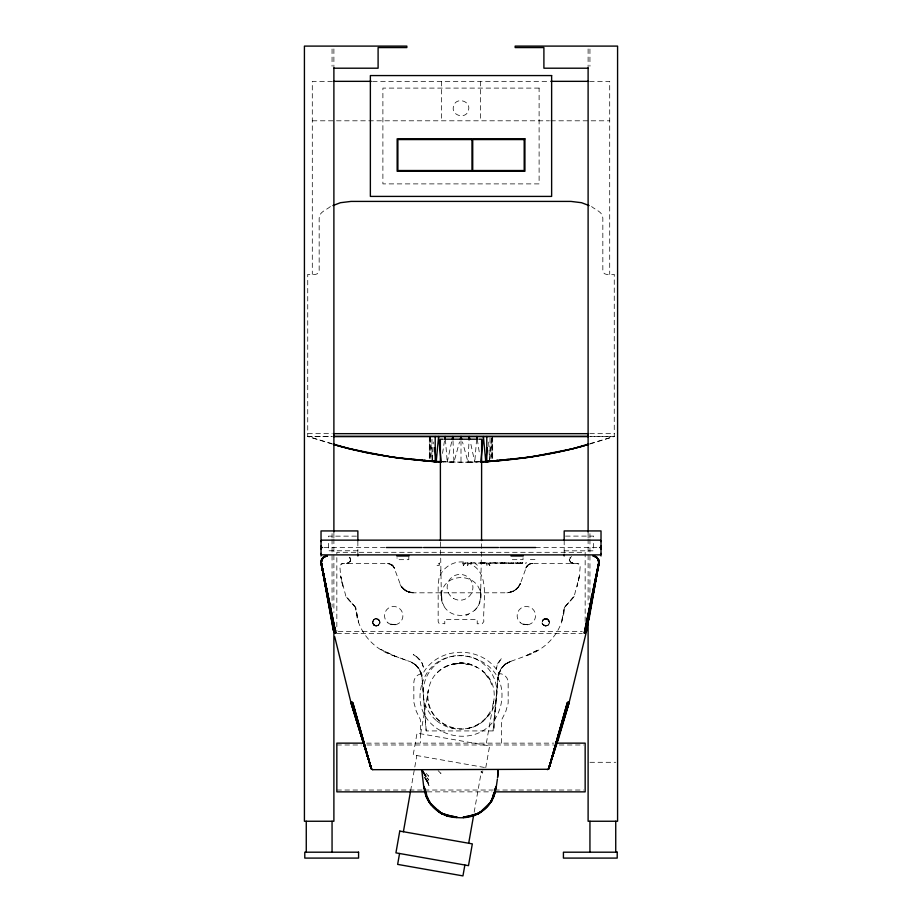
<?xml version="1.0" encoding="UTF-8"?>
<svg xmlns="http://www.w3.org/2000/svg" width="922" height="922" viewBox="0 0 922 922"><rect width="100%" height="100%" fill="white"/><g stroke="black" fill="none" stroke-linecap="round" stroke-linejoin="round"><path stroke-width="0.69" stroke-dasharray="4.61 3.46" d="M429.998 436.498L429.986 458.499L429.318 436.498M431.98 459.997L431.98 437.881M440.428 541.986L441.315 593.814L440.993 589.458M430.136 458.511L430.378 437.869M440.566 573.438L440.658 570.073M492.682 436.498L491.979 458.511L492.014 437.869M432.51 460.032L433.317 442.03M441.235 461.864L468.053 462.233L469.079 439.356M482.782 770.838L482.632 773.178L480.961 771.426M476.605 439.345L474.749 462.083L468.053 462.233L462.487 441.915M489.663 460.032L491.599 436.498M487.208 563.1L486.954 565.52L486.401 563.1L487.358 562.846L489.962 565.509L488.015 563.1L478.08 562.95L487.358 562.846L486.136 563.1M379.818 623.26L377.213 625.865L374.021 625.231L372.58 622.304L374.021 619.377L376.303 618.616L378.504 619.377L379.945 622.304L378.504 625.231L376.268 625.992C368.523 625.347 375.289 614.156 379.449 620.46C382.884 627.306 369.676 627.617 373.076 620.46L375.312 618.743L377.213 618.743M547.576 619.111L549.42 622.304L547.979 625.231L545.697 625.992L543.496 625.231L542.055 622.304C541.848 617.556 549.616 617.533 549.42 622.304C549.477 628.274 539.439 625.911 542.551 620.46L544.787 618.743L548.336 619.699L545.732 618.616L543.496 619.377L542.182 621.347M442.548 453.405L444.508 440.728M410.613 790.811L416.825 755.533M420.674 733.774L428.35 690.232C435.91 647.936 500.957 658.562 493.65 701.746L485.975 745.287M474.173 812.201L481.388 771.288M485.767 767.692L489.605 745.921L417.044 733.128L413.206 754.899L484.534 767.473M350.245 561.314L350.602 559.412L350.245 561.314L346.96 563.354L348.816 562.846L350.372 560.611L349.876 561.717L350.464 559.412L349.703 557.384L350.245 558.34L348.516 556.427M451.63 441.88L447.251 462.083L442.629 461.83M500.473 563.112L523.097 563.158L494.884 563.1L502.49 563.112M517.346 563.135L516.481 563.135M445.395 439.345L447.251 462.083L453.947 462.233L459.513 441.915M510.892 661.304L525.448 656.049L539.128 649.514L525.183 656.13C546.884 649.664 563.411 630.613 564.414 607.598L574.129 596.442L579.408 576.02L580.261 565.347L577.08 563.354L532.582 563.354L529.608 564.034L527.177 565.82A6.615 5.636 -69.7 0 0 526.577 566.581L520.331 583.649L520.584 582.958L518.037 587.487M518.464 586.945L520.504 583.188L519.72 584.951L520.146 584.087M519.605 585.17L520.423 583.419L519.247 585.793M465.333 563.088L466.14 563.088L461.818 563.088L463.328 565.543L465.241 563.088M372.707 623.26L374.021 625.231L376.188 625.992L378.504 625.231L379.945 622.304M529.862 563.918L527.684 565.313L525.724 568.298L527.983 565.048M542.055 622.304L543.496 619.377L545.812 618.616L547.979 619.377L549.293 621.347M544.787 625.865L547.979 625.231L549.42 622.304L547.979 619.377L546.688 618.743M511.652 563.123L512.367 563.123M511.629 563.123L510.892 563.123M526.52 566.684L526.128 567.353L526.439 566.8A6.362 5.44 -69.9 0 0 525.77 568.171M441.119 591.129C437.846 625.197 486.781 622.327 480.546 589.066L480.639 596.384L481.572 541.986M474.807 610.318C479.175 605.892 480.927 599.542 480.5 593.434L480.466 598.712C483.335 570.591 438.688 570.568 441.534 598.689L441.511 593.468L442.134 601.57L444.093 606.284M518.994 586.196L514.119 590.818L507.561 592.8L412.964 592.823M469.724 563.1L472.329 563.1L467.074 563.088L468.065 563.088L467.489 565.532L469.932 562.846M520.78 563.146L519.478 563.146M526.589 566.581L527.28 565.705M517.887 587.66L516.781 588.824L518.291 587.176L515.917 589.584M506.674 563.123L506.12 563.112M471.937 563.1L470.589 563.1M392.611 565.532L387.378 563.354L342.972 563.354L339.803 565.347L340.621 576.031L345.934 596.476L355.638 607.644L358.67 622.673L355.65 607.598C356.641 630.613 373.168 649.664 394.881 656.13L380.936 649.514L394.616 656.049L409.161 661.304M515.26 563.135L515.974 563.135M571.536 556.427L569.819 558.34L570.361 557.384L569.98 561.314L571.237 562.846L573.104 563.354L569.819 561.314L569.45 559.412L570.257 561.809L569.738 560.76L571.398 562.846L573.265 563.354L571.121 562.674L573.265 563.354L571.006 562.593L573.277 563.354M517.046 563.135L517.634 563.146M373.664 619.699L374.424 619.111M378.101 625.496L378.873 624.909M437.558 672.541C447.712 662.664 465.322 659.218 477.331 667.712C467.293 661.028 453.612 661.881 443.424 667.874M543.127 619.699L543.899 619.111M547.576 625.496L548.336 624.909M518.844 563.146L518.233 563.146M516.689 588.904L512.886 591.463M520.619 563.146L519.985 563.146M513.681 591.06L516.516 589.066L509.301 592.592M330.422 206.528C326.549 209.962 319.162 211.864 319.162 218.134L319.162 270.676C318.712 276.231 311.21 274.065 307.741 274.364L307.741 436.463L332.139 444.024M529.182 564.241L528.502 564.656L531.648 563.434M510.857 661.328L504.461 664.785L511.03 661.178C503.873 663.54 498.479 670.04 497.961 677.612C494.077 677.52 511.168 656.13 503.493 665.684L507.065 662.953C502.213 666.168 498.445 671.47 498.053 677.405L500.658 669.245L498.03 677.509L493.063 730.927L498.041 677.451L493.962 730.927L426.102 730.927L422.034 677.555L426.241 730.927M513.692 562.846L513.128 563.135L513.819 563.135M347.882 563.192L348.942 562.674L346.799 563.354L349.058 562.593L346.787 563.354M482.563 563.1L481.434 563.1M484.695 563.1L485.352 563.1M522.14 563.158L522.809 562.846L521.46 563.146M507.792 563.123L508.402 563.123M478.172 563.1L479.06 563.1M466.048 615.377L468.583 614.329M516.666 563.135L517.415 562.846M506.178 563.123L506.916 562.846M374.021 619.377L376.303 618.616L378.873 619.699M547.979 625.231L545.697 625.992L543.127 624.909M520.123 563.146L521.045 562.846M521.875 563.158L522.809 562.846M467.892 728.426C477.435 726.386 485.802 719.99 490.366 711.392C474.115 744.792 420.824 726.248 428.35 690.232C425.042 707.243 437.155 725.107 454.166 728.438M589.861 444.024L614.259 436.463L614.259 274.364C610.79 274.065 603.288 276.231 602.838 270.676L602.838 218.134C602.838 211.864 595.451 209.962 591.578 206.528M480.12 563.1L480.927 562.846L480.016 563.1M530.888 563.584L530.162 563.803L532.478 563.365M590.068 443.62L614.259 436.463L589.792 436.463M504.518 563.112L505.417 562.846L503.677 563.112M501.983 563.112L502.905 562.846L501.119 563.112M514.568 563.135L515.571 562.846M507.434 563.123L508.402 562.846M468.053 462.233L480.765 461.864L474.749 462.083L470.37 441.88M341.163 563.861L342.984 563.354M500.369 562.846L498.491 563.112M471.2 563.1L472.156 562.846M496.693 563.1L497.799 562.846M481.999 563.1L483.082 562.846M492.544 563.1L495.736 562.846L488.821 563.1L493.927 563.1M501.706 563.112L502.905 562.846M484.062 563.1L485.226 562.846L483.278 563.1M490.366 563.1L493.662 562.846M483.808 563.1L485.226 562.846M506.904 592.834L510.235 592.397M373.664 624.909L374.851 625.704L378.504 625.231M543.496 619.377L547.149 618.904L548.924 620.46M532.178 563.377L532.674 563.354M442.56 461.668L461 462.279L479.44 461.668M332.404 81.343L312.293 81.343L312.293 274.364M372.58 81.343L549.42 81.343M589.596 81.343L609.707 81.343L609.707 274.364M312.293 120.805L549.42 120.805M550.803 120.805L609.707 120.805M307.741 433.663L332.208 433.663M589.792 433.663L614.259 433.663M331.932 443.62L307.741 436.463L332.208 436.463M307.741 436.463L332.093 436.475M589.907 436.475L614.259 436.463M356.457 536.143L328.393 536.143L328.393 537.676M565.578 536.108L593.653 536.108L593.653 538.529M323.933 547.518L386.318 547.518M535.717 547.518L598.113 547.518M357.863 550.78L328.393 550.78L328.393 542.413M564.183 550.826L593.653 550.826L593.653 541.917M530.334 559.412L536.443 559.412M338.282 631.512L582.289 631.512M336.841 633.356L582.289 633.356M366.61 743.144L553.972 743.144M336.841 744.988L361.24 744.988M366.991 744.988L553.58 744.988M559.32 744.988L583.718 744.988M589.942 762.298L615.735 762.298M336.841 790.027L422.968 790.027M424.397 790.027L493.293 790.027M494.734 790.027L583.718 790.027M427.266 791.86L491.864 791.86M387.378 563.354L389.372 563.63M413.379 592.834L405.553 590.587L406.383 591.06A16.216 15.294 -88 0 0 409.045 592.166M412.491 592.8L408.78 592.097L412.491 592.8A16.481 15.582 -83.3 0 1 409.679 592.362L405.749 590.702L400.943 585.989L394.017 567.514M390.213 563.918L392.242 565.186L387.494 563.354L389.568 563.688M409.817 592.397L412.722 592.811M388.369 563.423L389.176 563.584M545.732 618.616L547.149 618.904L549.42 622.304M373.076 624.148L376.268 625.992M542.551 624.148L546.216 625.957M375.784 618.65L379.449 620.46M577.091 563.354L578.889 563.861M394.466 655.968L408.619 661.155M409.253 592.247L403.363 588.904L400.805 585.781M374.021 625.231L375.312 625.865M415.545 664.75L409.034 661.178C416.191 663.54 421.585 670.04 422.103 677.612C425.733 677.14 409.161 656.499 416.56 665.684L412.998 662.953C417.85 666.168 421.608 671.47 422.011 677.405L419.395 669.245L422.022 677.509M391.009 564.31L392.334 565.267L391.758 564.806M403.363 588.904L406.187 590.956L401.07 586.196M405.991 590.852L401.738 587.118M405.807 590.737L403.456 588.985A15.582 14.614 88 0 0 405.622 590.599M393.901 567.295C389.799 561.602 395.918 569.98 393.106 566.085M438.134 770.642L440.9 773.546L440.82 770.965M392.726 565.659L393.487 566.592L392.484 565.405M401.623 586.98L402.949 588.513L401.485 586.795M489.72 679.41L482.31 670.594L489.72 679.41L491.68 684.816M426.183 773.316L428.615 776.255L426.171 773.143M427.163 777.776L428.799 780.139L427.393 778.018M542.182 623.26L543.496 625.231M378.504 619.377L379.818 621.347M372.58 622.304L374.851 625.704M425.422 777.719L428.961 783.792L425.849 778.295M425.445 778.41L428.995 784.668L425.261 777.868M400.563 585.366L400.113 584.525M424.685 777.638L429.018 785.532L424.673 777.373M394.259 568.067L393.533 566.673L394.339 568.298M477.273 439.31L479.452 453.405M463.028 563.088L463.328 565.543M430.401 436.498L432.337 460.032M488.683 442.03L489.49 460.032M452.99 440.785L453.947 462.233M491.622 437.869L491.864 458.511M589.942 49.016L589.942 66.269M589.942 533.642L589.942 537.964M589.942 539.405L589.942 598.366M588.109 48.947L588.109 66.833M588.109 533.273L588.109 537.952M588.109 539.036L588.109 604.106M585.159 621.486L585.159 552.301L336.841 552.301L336.841 631.512M564.183 540.223L564.183 552.324M523.028 557.706L523.028 559.677L511.237 559.677L511.237 557.706M501.522 743.144L501.522 720.024L505.648 711.922L508.16 703.186L508.16 682.476C508.218 677.682 503.931 673.486 499.136 673.636C483.577 645.169 438.423 645.169 422.864 673.636C418.069 673.486 413.782 677.682 413.84 682.476L413.84 702.253L416.295 711.335L420.478 719.759L420.478 743.144M492.682 437.869L492.682 458.465M490.02 437.881L490.02 459.997M480.523 81.343L480.523 120.805M461 440.797L461 462.279M441.477 81.343L441.477 120.805M429.318 437.869L429.318 458.465M408.815 556.727L408.815 559.677L397.036 559.677L397.036 557.706M357.863 541.306L357.863 554.306M333.891 48.947L333.891 66.833M333.891 533.273L333.891 537.952M333.891 539.036L333.891 612.473M332.058 49.016L332.058 66.269M332.058 533.642L332.058 537.952M332.058 539.393L332.058 606.976M439.494 563.1L439.206 565.52L436.141 565.52L439.494 563.1M453.532 106.226C450.593 115.723 466.267 119.929 468.468 110.225C471.407 100.729 455.733 96.533 453.532 106.226M421.504 685.403C408.285 737.162 486.067 757.999 500.496 706.575C513.715 654.816 435.933 633.979 421.504 685.403M438.941 578.82L438.157 584.721L438.157 621.566L438.803 623.134L444.784 623.779L444.784 619.354L477.216 619.354L477.216 623.779L482.206 623.698L483.843 621.566C482.402 602.769 492.025 570.257 466.912 562.662C455.122 559.423 442.03 566.984 438.941 578.82M564.414 607.598L561.463 622.604L564.425 607.644M497.085 665.477L496.405 668.646L498.018 662.964L501.695 657.997L497.085 665.477M579.408 576.02L577.16 586.392L579.442 576.031M493.65 701.746L492.394 706.667L493.65 701.746M574.129 596.442L564.264 607.679L574.129 596.476M526.266 562.846L525.701 563.169L526.266 562.846M513.531 591.14L510.373 592.362L513.531 591.14M474.369 562.846L473.447 562.962L474.369 562.846M457.589 663.586L453.659 664.716L461 662.826L468.341 664.716L461 662.826L457.589 663.586M395.158 624.77L389.533 623.883L395.158 624.77M527.787 624.77L522.163 623.883L527.787 624.77M539.105 88.097L382.895 88.097L382.895 183.893L539.105 183.893L539.105 88.097M475.913 563.1L474.715 563.1L477.78 565.532L475.913 563.1M409.472 592.304L406.383 591.06L409.472 592.304M416.525 656.694L413.275 654.597C418.726 657.282 423.025 662.492 423.659 668.646L422.034 662.964L416.525 656.694M355.8 607.679L345.934 596.476L355.8 607.679M342.903 586.392L340.656 576.02L342.823 586.369M520.55 622.834A9.208 9.208 0 0 0 535.44 617.118A9.208 9.208 0 0 0 523.039 607.079A9.208 9.208 0 0 0 520.55 622.834M453.578 598.47A12.896 12.896 0 0 0 472.928 587.302A12.896 12.896 0 0 0 453.578 576.135A12.896 12.896 0 0 0 453.578 598.47M387.92 622.834A9.208 9.208 0 0 0 402.81 617.118A9.208 9.208 0 0 0 390.409 607.079A9.208 9.208 0 0 0 387.92 622.834M436.844 720.935A36.834 36.834 0 0 0 496.416 698.069A36.834 36.834 0 0 0 446.824 657.916A36.834 36.834 0 0 0 436.844 720.935"/><path stroke-width="1.38" d="M440.439 540.557L440.37 439.206L443.136 439.206M334.778 632.584L321.202 562.893L335.343 632.861L321.282 562.939C320.672 559.389 323.541 556.047 327.137 555.989L323.334 557.384L325.109 556.346M594.944 556.346L596.73 557.384L592.904 555.989C596.499 556.047 599.461 559.423 598.712 562.985L584.536 632.953M598.735 560.922L598.044 558.974L598.712 562.985L584.352 633.045M469.079 439.356L469.206 436.498L469.782 439.195M588.824 620.218L599.046 562.547L598.401 559.124L595.877 556.634M476.605 439.345L476.847 436.498L477.273 439.31M441.235 461.864L429.79 461.242L436.221 461.634L438.595 436.498L441.235 461.864L429.79 461.242L434.055 461.38M321.282 562.939L335.527 632.953L321.305 562.962L322.008 558.974L321.352 562.985L335.712 633.045M480.765 461.864L492.21 461.242L480.765 461.864L483.405 436.498L485.779 461.634L492.21 461.242L487.945 461.38M485.779 461.634L487.254 447.666M497.407 779.009L496.37 786.166L491.207 801.944M333.384 630.613L321.052 562.777L322.585 557.845M598.205 568.021L598.989 562.789L598.332 559.009M444.727 439.31L445.153 436.498L445.395 439.345M399.56 853.495L397.636 864.387L462.948 875.9L464.861 865.02M403.398 831.736L410.359 792.229M468.699 843.25L473.678 815.025M586.208 632.123L598.989 562.789L585.827 632.308L598.931 562.835L584.721 632.861M585.643 632.4L599.069 562.305M585.274 632.584L598.897 562.858L585.09 632.676M584.168 633.137L598.724 562.973L598.424 559.677L596.119 556.911M586.669 630.613L569.07 702.76L558.617 738.395L548.394 769.271L421.7 769.674L425.929 776.462L421.734 769.674M452.218 439.195L452.794 436.498L452.921 439.356M491.161 801.956L494.088 795.905L496.094 786.662C494.157 806.75 476.536 819.704 456.989 817.526C440.094 817.618 424.996 803.546 423.947 786.673M460.262 439.206L461 436.498L461.738 439.206M321.329 560.922L323.933 556.911L327.149 555.989M567.272 702.668L548.763 768.625L547.345 769.674M567.456 702.576L548.763 768.625L568.332 702.149L548.774 768.648L569.07 702.76M567.629 702.495L548.774 768.637L568.159 702.241M567.802 702.414L548.774 768.637L567.987 702.322M496.324 786.316L491.345 801.702M569.231 701.723L548.786 768.671L568.517 702.068M569.047 701.803L548.786 768.66L568.69 701.976M548.786 768.66L568.862 701.896M321.755 558.974L321.052 562.777M492.267 797.991C489.709 806.969 480.742 812.927 472.398 816.143L481.561 811.821L472.26 815.912L462.959 817.388L466.843 816.396M493.097 795.444L493.915 792.897M494.745 790.35L495.99 786.535L493.95 795.709L491.023 801.806L478.645 813.63L463.075 817.526L478.691 813.619M321.248 560.115L324.406 556.531M494.088 795.905L489.006 804.526M322.677 557.741L323.783 556.888M323.288 557.211L324.175 556.646M478.437 813.262L481.411 811.602L472.26 815.912L477.204 813.792M332.923 205.571L340.425 202.713L351.052 201.411L570.948 201.411L581.575 202.713L589.077 205.571M584.433 445.706C554.433 454.016 523.627 458.384 492.682 461.207L491.887 461.265C524.537 458.822 557.072 453.682 588.501 444.45M588.72 444.012L572.597 448.784L529.977 457.174L486.793 461.576L486.793 436.498M473.332 814.771L477.216 813.792M486.793 461.576L492.187 461.023M492.682 461.207L497.592 460.47L490.02 461.38M492.014 461.254L497.592 460.47M491.887 461.265L508.379 459.375M480.858 461.622L485.11 461.484M333.891 68.205L378.101 68.205L378.101 47.575L406.844 47.575L406.844 46.1L304.421 46.1L304.421 821.248L333.891 821.248L333.891 629.749M588.109 68.205L543.899 68.205L543.899 47.575L515.156 47.575L515.156 46.1L617.579 46.1L617.579 821.248L588.109 821.248L588.109 619.665M333.822 81.343L371.197 81.343M550.803 81.343L588.178 81.343M333.637 433.663L588.363 433.663M333.637 436.463L588.363 436.463M333.522 436.475L588.478 436.475M446.409 439.206L475.591 439.206M478.864 439.206L481.63 439.206L481.561 540.557M386.318 547.518L422.138 547.518M423.578 547.518L498.468 547.518M499.908 547.518L535.717 547.518M396.806 555.989L409.045 555.989M511.019 555.989L523.258 555.989M363.775 743.144L336.841 743.144L336.841 791.86L425.837 791.86M556.807 743.144L585.159 743.144L585.159 791.86L494.734 791.86M334.674 636.618L351.259 703.763L371.428 768.994L372.661 769.674L421.366 769.674M436.89 461.484L441.142 461.622M435.207 436.498L435.207 461.576L424.408 460.47L431.98 461.38L429.813 461.023M413.621 459.375L430.113 461.265C397.509 458.465 364.916 453.912 333.499 444.45M430.113 461.265L398.73 458.119L367.936 452.933L337.567 445.706M435.207 461.576L392.023 457.174L349.403 448.784L333.28 444.012M351.72 702.149L371.278 768.648L372.719 769.674M424.408 460.47L429.318 461.207M446.744 814.748L442.848 813.78L447.804 815.912L457.128 817.33L453.232 816.362M441.408 813.63L457.024 817.503L441.408 813.63L428.661 801.541M594.194 556.277L596.269 556.865M441.615 813.262L438.642 811.602L447.666 816.143L438.503 811.821L447.804 815.912C438.215 812.524 429.813 805.459 425.976 795.905L430.92 804.745L426.114 795.709L424.039 786.57L426.54 794.188M596.914 557.326L596.269 556.888L598.804 560.092M437.374 809.574L441.546 813.458M427.785 798.003L429.041 801.806M421.838 770.838L423.624 785.901L428.903 801.956M351.259 703.763L371.266 768.671L351.547 702.068M350.833 701.723L371.278 768.671L351.374 701.976M351.005 701.803L371.278 768.66L351.19 701.896M351.904 702.241L371.289 768.637L352.78 702.668L371.289 768.625L352.077 702.322M352.25 702.414L371.289 768.637L352.435 702.495M321.352 562.985L335.896 633.137M335.159 632.769L321.259 562.916L334.974 632.676M334.594 632.492L321.179 562.869L333.845 632.123M334.225 632.308L321.133 562.835L334.041 632.215M321.006 562.501L321.962 568.69M434.746 447.666L436.221 461.634M615.735 821.248L615.735 852.193M601.017 555.989L601.017 530.934L564.183 530.934L564.183 540.223M589.942 821.248L589.942 852.193M588.109 67.709L588.109 532.201M564.183 554.306L564.183 555.989M461 436.498L461 439.356M357.863 540.73L357.863 530.934L321.029 530.934L321.029 555.989M357.863 554.306L357.863 555.989M333.891 67.709L333.891 532.201M332.058 821.248L332.058 852.193M306.265 821.248L306.265 852.193M601.017 546.043A1.475 1.475 0 0 1 599.934 547.461M601.017 541.617A1.475 1.475 0 0 0 599.542 540.142L322.493 540.142A1.475 1.475 0 0 0 321.029 541.617M322.112 547.461A1.475 1.475 0 0 1 321.029 546.043M601.017 553.407A1.475 1.475 0 0 1 599.542 554.883L322.493 554.883A1.475 1.475 0 0 1 321.029 553.407M599.934 547.564A1.475 1.475 0 0 1 601.017 548.993M321.029 548.993A1.475 1.475 0 0 1 322.112 547.564M498.329 769.674L497.569 777.511A33.342 1.164 -86 0 0 498.295 770.066L498.353 769.674M399.768 831.091L395.93 852.862L468.491 865.654L472.329 843.884L399.768 831.091M598.954 562.812L586.023 632.215L598.977 562.8M551.633 75.569L370.367 75.569L370.367 196.409L551.633 196.409L551.633 75.569M524.929 138.83L397.152 138.83L397.152 171.262L524.929 171.262L524.929 138.83M471.983 139.568L397.889 139.568L397.889 170.524L471.983 170.524L471.983 139.568M524.192 139.568L472.721 139.568L472.721 170.524L524.192 170.524L524.192 139.568M358.577 852.193L304.79 852.193L304.79 858.094L358.577 858.094L358.577 852.193M617.21 852.193L563.423 852.193L563.423 858.094L617.21 858.094L617.21 852.193M431.058 804.526L426.114 795.709L431.058 804.526M334.409 632.4L321.133 562.835L334.409 632.4"/></g></svg>
